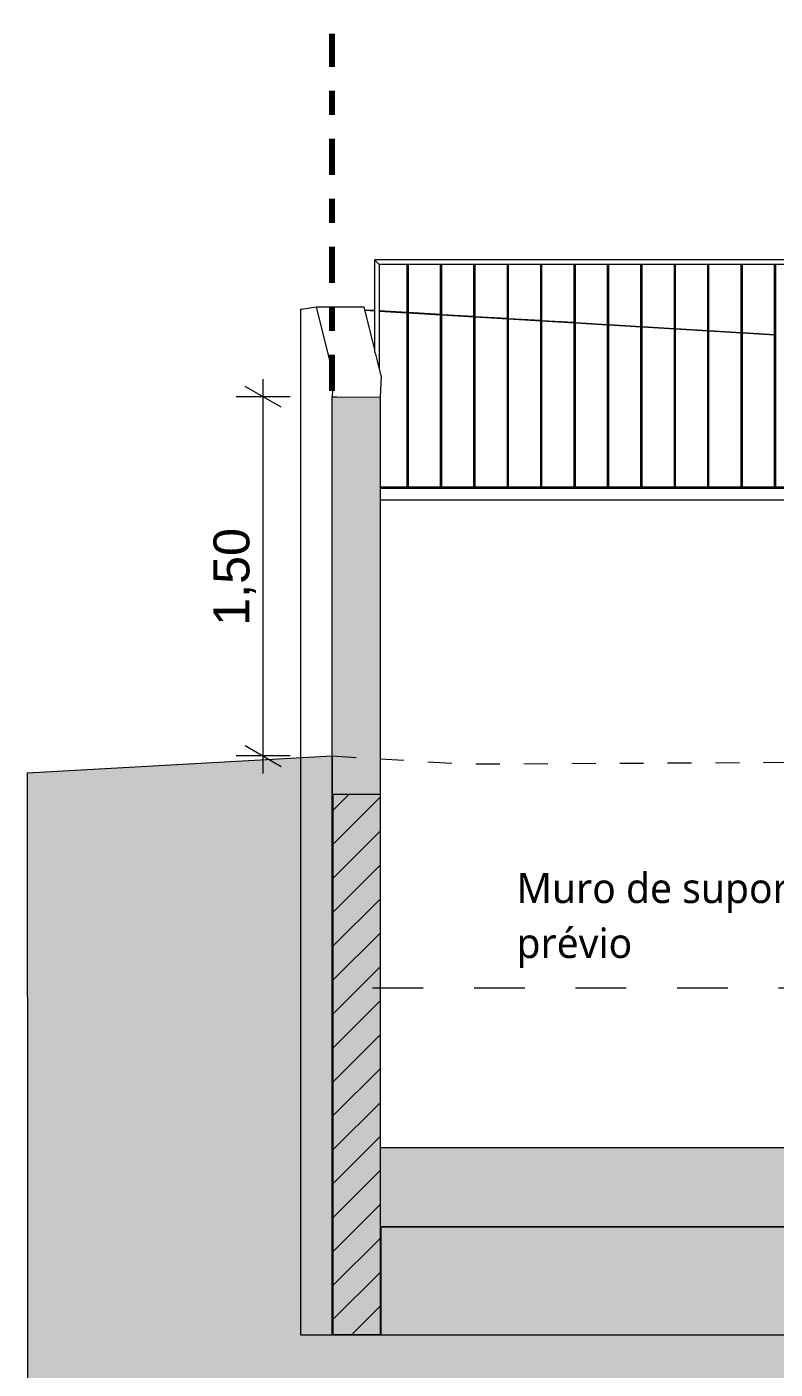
# Model space of a CAD drawing. Header units: metres. Extents: x -111189 to -108577, y -72951 to -72647.
# Drawn here: x -108958.1 to -108954.98, y -72948.06 to -72942.47 of the extents above; entities that cross this region are included whole.
import ezdxf

# ---------------------------------------------------------------- set-up
doc = ezdxf.new("R2010")
doc.units = ezdxf.units.M
doc.header["$MEASUREMENT"] = 0
for name, pattern in [('Dashed', [0.423333, 0.211667, -0.211667]), ('Dot & Dashed Smaller', [0.36, 0.15, -0.09, 0.03, -0.09]), ('Hidden Line', [0.13, 0.08, -0.05])]:
    doc.linetypes.add(name, pattern=pattern)
for name, color, linetype in [('00 - DESENHO 2D', 7, 'Continuous'), ('00 - TEXTO GERAL', 7, 'Continuous'), ('02 - ESTRADAS', 7, 'Continuous'), ('06 - ESCADAS _ GUARDAS', 7, 'Continuous'), ('07 - MUROS', 7, 'Continuous'), ('12 - COTAS GERAIS', 7, 'Continuous')]:
    doc.layers.add(name, color=color, linetype=linetype)
doc.styles.add('ESTILO_GERADO_2', font='malgunsl.ttf')
doc.styles.add('ESTILO_GERADO_7', font='')
doc.styles.get('ESTILO_GERADO_7').set_extended_font_data('Helvetica')
doc.dimstyles.new('ESTILO_GERADO__5', dxfattribs={"dimtxt": 0.15, "dimasz": 0.114, "dimexe": 0.18, "dimexo": 0.0625, "dimgap": 0, "dimtad": 1, "dimzin": 0, "dimdsep": 46, "dimtxsty": 'ESTILO_GERADO_7', "dimblk": 'ARROWHEAD_2', "dimblk1": 'ARROWHEAD_2', "dimblk2": 'ARROWHEAD_2', "dimcen": 0.09, "dimse1": 1, "dimse2": 1, "dimclrd": 7, "dimclre": 7, "dimclrt": 7, "dimadec": 0, "dimazin": 0, "dimtfac": 1, "dimtdec": 4, "dimtmove": 0, "dimatfit": 3, "dimfxl": 1, "dimtolj": 1, "dimtzin": 0, "dimarcsym": 0})

# ---------------------------------------------------------------- blocks, each defined once
blk = doc.blocks.new('Corte Elem_196_1', base_point=(-108785.6634, -72944.4213))
at = {"layer": '07 - MUROS', "linetype": 'Continuous', "lineweight": 13}
blk.add_hatch(color=251, dxfattribs=at).paths.add_polyline_path([(-108956.6289, -72947.9213), (-108956.6289, -72944.0132), (-108956.8085, -72944.0122), (-108956.8285, -72944.0122), (-108956.8285, -72947.9213)])
at = {"layer": '07 - MUROS', "color": 251, "linetype": 'Continuous', "lineweight": 13}
for p, q in [((-108956.9606, -72943.6473), (-108956.956, -72943.6473)), ((-108956.9606, -72943.6473), (-108956.9606, -72947.9213)), ((-108956.956, -72943.6473), (-108956.8956, -72943.6372)), ((-108956.8956, -72943.6372), (-108956.84, -72943.8607)), ((-108956.8956, -72943.6372), (-108956.6953, -72943.6377)), ((-108956.6525, -72943.8108), (-108956.6953, -72943.6377)), ((-108956.6525, -72943.6528), (-108956.6922, -72943.6504)), ((-108956.692, -72943.6511), (-108956.6525, -72943.6535)), ((-108956.5157, -72943.6611), (-108956.6325, -72943.654)), ((-108956.6325, -72943.6547), (-108956.5157, -72943.6617)), ((-108956.3764, -72943.6695), (-108956.5107, -72943.6614)), ((-108956.5107, -72943.662), (-108956.3764, -72943.6701)), ((-108956.2371, -72943.6779), (-108956.3714, -72943.6698)), ((-108956.3714, -72943.6704), (-108956.2371, -72943.6784)), ((-108956.0979, -72943.6863), (-108956.2321, -72943.6782)), ((-108956.2321, -72943.6787), (-108956.0979, -72943.6868)), ((-108955.9586, -72943.6947), (-108956.0929, -72943.6866)), ((-108956.0929, -72943.6871), (-108955.9586, -72943.6951)), ((-108955.8193, -72943.7031), (-108955.9536, -72943.695)), ((-108955.9536, -72943.6954), (-108955.8193, -72943.7035)), ((-108955.68, -72943.7115), (-108955.8143, -72943.7034)), ((-108955.8143, -72943.7038), (-108955.68, -72943.7118)), ((-108955.5407, -72943.7199), (-108955.675, -72943.7118)), ((-108955.675, -72943.7121), (-108955.5407, -72943.7202)), ((-108955.4014, -72943.7283), (-108955.5357, -72943.7202)), ((-108955.5357, -72943.7205), (-108955.4014, -72943.7285)), ((-108955.2621, -72943.7368), (-108955.3964, -72943.7287)), ((-108955.3964, -72943.7288), (-108955.2621, -72943.7369)), ((-108955.1228, -72943.7452), (-108955.2571, -72943.7371)), ((-108955.2571, -72943.7372), (-108955.1228, -72943.7452)), ((-108955.1178, -72943.7455), (-108954.9835, -72943.7536)), ((-108954.9835, -72943.7536), (-108955.1178, -72943.7455)), ((-108956.6399, -72943.8617), (-108956.6481, -72943.8287)), ((-108956.9606, -72947.9213), (-108956.84, -72947.9213)), ((-108956.6242, -72947.9213), (-108954.3269, -72947.9213))]:
    blk.add_line(p, q, dxfattribs=at)
at = {"layer": '07 - MUROS', "color": 7, "linetype": 'Continuous', "lineweight": 13}
for p, q in [((-108956.84, -72943.8607), (-108956.8239, -72943.9252)), ((-108956.6242, -72943.9252), (-108956.6399, -72943.8617)), ((-108956.8239, -72943.9252), (-108956.8285, -72944.0122)), ((-108956.6242, -72943.9252), (-108956.6289, -72944.0132)), ((-108956.84, -72947.9213), (-108956.8285, -72947.9213)), ((-108956.6289, -72947.9213), (-108956.6242, -72947.9213))]:
    blk.add_line(p, q, dxfattribs=at)
at = {"layer": '07 - MUROS', "color": 7, "linetype": 'Continuous', "lineweight": 20}
for p, q in [((-108956.8285, -72947.9213), (-108956.8285, -72944.0122)), ((-108956.8285, -72944.0122), (-108956.8085, -72944.0122)), ((-108956.8085, -72944.0122), (-108956.6289, -72944.0132)), ((-108956.6289, -72944.0132), (-108956.6289, -72947.1413)), ((-108956.6289, -72947.4713), (-108956.6289, -72947.9213)), ((-108956.6289, -72947.9213), (-108956.8285, -72947.9213))]:
    blk.add_line(p, q, dxfattribs=at)
blk = doc.blocks.new('Corte Elem_316_1', base_point=(-108785.6634, -72944.4213))
at = {"layer": '07 - MUROS', "linetype": 'Continuous', "lineweight": 13}
blk.add_hatch(color=251, dxfattribs=at).paths.add_polyline_path([(-108951.8596, -72947.1413), (-108956.6289, -72947.1413), (-108956.6289, -72947.4713), (-108951.8596, -72947.4713)])
at = {"layer": '07 - MUROS', "color": 7, "linetype": 'Continuous', "lineweight": 20}
for p, q in [((-108956.6289, -72947.1413), (-108951.8596, -72947.1413)), ((-108951.8596, -72947.4713), (-108956.6289, -72947.4713))]:
    blk.add_line(p, q, dxfattribs=at)
blk = doc.blocks.new('Corte Elem_317_1', base_point=(-108785.6634, -72944.4213))
at = {"color": 251, "linetype": 'Continuous', "lineweight": 13}
blk.add_line((-108956.6242, -72944.4413), (-108953.3596, -72944.4413), dxfattribs=at)
blk = doc.blocks.new('Corte Elem_324_1', base_point=(-108785.6634, -72944.4213))
at = {"layer": '06 - ESCADAS _ GUARDAS', "color": 251, "linetype": 'Continuous', "lineweight": 13}
for p, q in [((-108956.6525, -72943.4413), (-108956.6525, -72943.8287)), ((-108956.6325, -72943.4613), (-108956.6325, -72943.8917))]:
    blk.add_line(p, q, dxfattribs=at)
blk = doc.blocks.new('Corte Elem_325_1', base_point=(-108785.6634, -72944.4213))
at = {"layer": '06 - ESCADAS _ GUARDAS', "color": 251, "linetype": 'Continuous', "lineweight": 13}
for p, q in [((-108956.6325, -72943.4613), (-108956.6525, -72943.4413)), ((-108953.3596, -72943.4413), (-108956.6525, -72943.4413)), ((-108953.3596, -72943.4613), (-108956.6325, -72943.4613))]:
    blk.add_line(p, q, dxfattribs=at)
blk = doc.blocks.new('Corte Elem_326_1', base_point=(-108785.6634, -72944.4213))
at = {"layer": '06 - ESCADAS _ GUARDAS', "color": 251, "linetype": 'Continuous', "lineweight": 13}
for p, q in [((-108956.5157, -72944.3888), (-108956.6242, -72944.3888)), ((-108953.3596, -72944.3938), (-108956.6242, -72944.3938)), ((-108956.5107, -72944.3888), (-108956.5157, -72944.3888)), ((-108956.3764, -72944.3888), (-108956.5107, -72944.3888)), ((-108956.3714, -72944.3888), (-108956.3764, -72944.3888)), ((-108956.2371, -72944.3888), (-108956.3714, -72944.3888)), ((-108956.2321, -72944.3888), (-108956.2371, -72944.3888)), ((-108956.0979, -72944.3888), (-108956.2321, -72944.3888)), ((-108956.0929, -72944.3888), (-108956.0979, -72944.3888)), ((-108955.9586, -72944.3888), (-108956.0929, -72944.3888)), ((-108955.9536, -72944.3888), (-108955.9586, -72944.3888)), ((-108955.8193, -72944.3888), (-108955.9536, -72944.3888)), ((-108955.8143, -72944.3888), (-108955.8193, -72944.3888)), ((-108955.68, -72944.3888), (-108955.8143, -72944.3888)), ((-108955.675, -72944.3888), (-108955.68, -72944.3888)), ((-108955.5407, -72944.3888), (-108955.675, -72944.3888)), ((-108955.5357, -72944.3888), (-108955.5407, -72944.3888)), ((-108955.4014, -72944.3888), (-108955.5357, -72944.3888)), ((-108955.3964, -72944.3888), (-108955.4014, -72944.3888)), ((-108955.2621, -72944.3888), (-108955.3964, -72944.3888)), ((-108955.2571, -72944.3888), (-108955.2621, -72944.3888)), ((-108955.1228, -72944.3888), (-108955.2571, -72944.3888)), ((-108955.1178, -72944.3888), (-108955.1228, -72944.3888)), ((-108954.9835, -72944.3888), (-108955.1178, -72944.3888)), ((-108954.9785, -72944.3888), (-108954.9835, -72944.3888)), ((-108954.8442, -72944.3888), (-108954.9785, -72944.3888)), ((-108954.8392, -72944.3888), (-108954.8442, -72944.3888)), ((-108954.705, -72944.3888), (-108954.8392, -72944.3888)), ((-108954.7, -72944.3888), (-108954.705, -72944.3888)), ((-108954.5657, -72944.3888), (-108954.7, -72944.3888)), ((-108954.5607, -72944.3888), (-108954.5657, -72944.3888)), ((-108954.4264, -72944.3888), (-108954.5607, -72944.3888)), ((-108954.4214, -72944.3888), (-108954.4264, -72944.3888)), ((-108954.2871, -72944.3888), (-108954.4214, -72944.3888)), ((-108954.2821, -72944.3888), (-108954.2871, -72944.3888)), ((-108954.1478, -72944.3888), (-108954.2821, -72944.3888)), ((-108954.1428, -72944.3888), (-108954.1478, -72944.3888)), ((-108954.0085, -72944.3888), (-108954.1428, -72944.3888)), ((-108954.0035, -72944.3888), (-108954.0085, -72944.3888)), ((-108953.8692, -72944.3888), (-108954.0035, -72944.3888)), ((-108953.8642, -72944.3888), (-108953.8692, -72944.3888)), ((-108953.7299, -72944.3888), (-108953.8642, -72944.3888)), ((-108953.7249, -72944.3888), (-108953.7299, -72944.3888)), ((-108953.5906, -72944.3888), (-108953.7249, -72944.3888)), ((-108953.5856, -72944.3888), (-108953.5906, -72944.3888)), ((-108953.4514, -72944.3888), (-108953.5856, -72944.3888)), ((-108953.4464, -72944.3888), (-108953.4514, -72944.3888)), ((-108953.3596, -72944.3888), (-108953.4464, -72944.3888))]:
    blk.add_line(p, q, dxfattribs=at)
blk = doc.blocks.new('Corte Elem_342_1', base_point=(-108785.6634, -72944.4213))
at = {"layer": '06 - ESCADAS _ GUARDAS', "color": 251, "linetype": 'Continuous', "lineweight": 13}
for p, q in [((-108954.9835, -72943.4638), (-108954.9785, -72943.4638)), ((-108954.9835, -72944.3888), (-108954.9835, -72943.4638)), ((-108954.9785, -72944.3888), (-108954.9785, -72943.4638)), ((-108954.9835, -72944.3913), (-108954.9835, -72944.3888)), ((-108954.9835, -72944.3913), (-108954.9785, -72944.3913)), ((-108954.9785, -72944.3913), (-108954.9785, -72944.3888))]:
    blk.add_line(p, q, dxfattribs=at)
blk = doc.blocks.new('Corte Elem_343_1', base_point=(-108785.6634, -72944.4213))
at = {"layer": '06 - ESCADAS _ GUARDAS', "color": 251, "linetype": 'Continuous', "lineweight": 13}
for p, q in [((-108955.1228, -72943.4638), (-108955.1178, -72943.4638)), ((-108955.1228, -72944.3888), (-108955.1228, -72943.4638)), ((-108955.1178, -72944.3888), (-108955.1178, -72943.4638)), ((-108955.1228, -72944.3913), (-108955.1228, -72944.3888)), ((-108955.1228, -72944.3913), (-108955.1178, -72944.3913)), ((-108955.1178, -72944.3913), (-108955.1178, -72944.3888))]:
    blk.add_line(p, q, dxfattribs=at)
blk = doc.blocks.new('Corte Elem_344_1', base_point=(-108785.6634, -72944.4213))
at = {"layer": '06 - ESCADAS _ GUARDAS', "color": 251, "linetype": 'Continuous', "lineweight": 13}
for p, q in [((-108955.2621, -72943.4638), (-108955.2571, -72943.4638)), ((-108955.2621, -72944.3888), (-108955.2621, -72943.4638)), ((-108955.2571, -72944.3888), (-108955.2571, -72943.4638)), ((-108955.2621, -72944.3913), (-108955.2621, -72944.3888)), ((-108955.2621, -72944.3913), (-108955.2571, -72944.3913)), ((-108955.2571, -72944.3913), (-108955.2571, -72944.3888))]:
    blk.add_line(p, q, dxfattribs=at)
blk = doc.blocks.new('Corte Elem_345_1', base_point=(-108785.6634, -72944.4213))
at = {"layer": '06 - ESCADAS _ GUARDAS', "color": 251, "linetype": 'Continuous', "lineweight": 13}
for p, q in [((-108955.4014, -72943.4638), (-108955.3964, -72943.4638)), ((-108955.4014, -72944.3888), (-108955.4014, -72943.4638)), ((-108955.3964, -72944.3888), (-108955.3964, -72943.4638)), ((-108955.4014, -72944.3913), (-108955.4014, -72944.3888)), ((-108955.4014, -72944.3913), (-108955.3964, -72944.3913)), ((-108955.3964, -72944.3913), (-108955.3964, -72944.3888))]:
    blk.add_line(p, q, dxfattribs=at)
blk = doc.blocks.new('Corte Elem_346_1', base_point=(-108785.6634, -72944.4213))
at = {"layer": '06 - ESCADAS _ GUARDAS', "color": 251, "linetype": 'Continuous', "lineweight": 13}
for p, q in [((-108955.5407, -72943.4638), (-108955.5357, -72943.4638)), ((-108955.5407, -72944.3888), (-108955.5407, -72943.4638)), ((-108955.5357, -72944.3888), (-108955.5357, -72943.4638)), ((-108955.5407, -72944.3913), (-108955.5407, -72944.3888)), ((-108955.5407, -72944.3913), (-108955.5357, -72944.3913)), ((-108955.5357, -72944.3913), (-108955.5357, -72944.3888))]:
    blk.add_line(p, q, dxfattribs=at)
blk = doc.blocks.new('Corte Elem_347_1', base_point=(-108785.6634, -72944.4213))
at = {"layer": '06 - ESCADAS _ GUARDAS', "color": 251, "linetype": 'Continuous', "lineweight": 13}
for p, q in [((-108955.68, -72943.4638), (-108955.675, -72943.4638)), ((-108955.68, -72944.3888), (-108955.68, -72943.4638)), ((-108955.675, -72944.3888), (-108955.675, -72943.4638)), ((-108955.68, -72944.3913), (-108955.68, -72944.3888)), ((-108955.68, -72944.3913), (-108955.675, -72944.3913)), ((-108955.675, -72944.3913), (-108955.675, -72944.3888))]:
    blk.add_line(p, q, dxfattribs=at)
blk = doc.blocks.new('Corte Elem_348_1', base_point=(-108785.6634, -72944.4213))
at = {"layer": '06 - ESCADAS _ GUARDAS', "color": 251, "linetype": 'Continuous', "lineweight": 13}
for p, q in [((-108955.8193, -72943.4638), (-108955.8143, -72943.4638)), ((-108955.8193, -72944.3888), (-108955.8193, -72943.4638)), ((-108955.8143, -72944.3888), (-108955.8143, -72943.4638)), ((-108955.8193, -72944.3913), (-108955.8193, -72944.3888)), ((-108955.8193, -72944.3913), (-108955.8143, -72944.3913)), ((-108955.8143, -72944.3913), (-108955.8143, -72944.3888))]:
    blk.add_line(p, q, dxfattribs=at)
blk = doc.blocks.new('Corte Elem_349_1', base_point=(-108785.6634, -72944.4213))
at = {"layer": '06 - ESCADAS _ GUARDAS', "color": 251, "linetype": 'Continuous', "lineweight": 13}
for p, q in [((-108955.9586, -72943.4638), (-108955.9536, -72943.4638)), ((-108955.9586, -72944.3888), (-108955.9586, -72943.4638)), ((-108955.9536, -72944.3888), (-108955.9536, -72943.4638)), ((-108955.9586, -72944.3913), (-108955.9586, -72944.3888)), ((-108955.9586, -72944.3913), (-108955.9536, -72944.3913)), ((-108955.9536, -72944.3913), (-108955.9536, -72944.3888))]:
    blk.add_line(p, q, dxfattribs=at)
blk = doc.blocks.new('Corte Elem_350_1', base_point=(-108785.6634, -72944.4213))
at = {"layer": '06 - ESCADAS _ GUARDAS', "color": 251, "linetype": 'Continuous', "lineweight": 13}
for p, q in [((-108956.0979, -72943.4638), (-108956.0929, -72943.4638)), ((-108956.0979, -72944.3888), (-108956.0979, -72943.4638)), ((-108956.0929, -72944.3888), (-108956.0929, -72943.4638)), ((-108956.0979, -72944.3913), (-108956.0979, -72944.3888)), ((-108956.0979, -72944.3913), (-108956.0929, -72944.3913)), ((-108956.0929, -72944.3913), (-108956.0929, -72944.3888))]:
    blk.add_line(p, q, dxfattribs=at)
blk = doc.blocks.new('Corte Elem_351_1', base_point=(-108785.6634, -72944.4213))
at = {"layer": '06 - ESCADAS _ GUARDAS', "color": 251, "linetype": 'Continuous', "lineweight": 13}
for p, q in [((-108956.2371, -72943.4638), (-108956.2321, -72943.4638)), ((-108956.2371, -72944.3888), (-108956.2371, -72943.4638)), ((-108956.2321, -72944.3888), (-108956.2321, -72943.4638)), ((-108956.2371, -72944.3913), (-108956.2371, -72944.3888)), ((-108956.2371, -72944.3913), (-108956.2321, -72944.3913)), ((-108956.2321, -72944.3913), (-108956.2321, -72944.3888))]:
    blk.add_line(p, q, dxfattribs=at)
blk = doc.blocks.new('Corte Elem_352_1', base_point=(-108785.6634, -72944.4213))
at = {"layer": '06 - ESCADAS _ GUARDAS', "color": 251, "linetype": 'Continuous', "lineweight": 13}
for p, q in [((-108956.3764, -72943.4638), (-108956.3714, -72943.4638)), ((-108956.3764, -72944.3888), (-108956.3764, -72943.4638)), ((-108956.3714, -72944.3888), (-108956.3714, -72943.4638)), ((-108956.3764, -72944.3913), (-108956.3764, -72944.3888)), ((-108956.3764, -72944.3913), (-108956.3714, -72944.3913)), ((-108956.3714, -72944.3913), (-108956.3714, -72944.3888))]:
    blk.add_line(p, q, dxfattribs=at)
blk = doc.blocks.new('Corte Elem_353_1', base_point=(-108785.6634, -72944.4213))
at = {"layer": '06 - ESCADAS _ GUARDAS', "color": 251, "linetype": 'Continuous', "lineweight": 13}
for p, q in [((-108956.5157, -72943.4638), (-108956.5107, -72943.4638)), ((-108956.5157, -72944.3888), (-108956.5157, -72943.4638)), ((-108956.5107, -72944.3888), (-108956.5107, -72943.4638)), ((-108956.5157, -72944.3913), (-108956.5157, -72944.3888)), ((-108956.5157, -72944.3913), (-108956.5107, -72944.3913)), ((-108956.5107, -72944.3913), (-108956.5107, -72944.3888))]:
    blk.add_line(p, q, dxfattribs=at)
blk = doc.blocks.new('*D992', base_point=(-108785.6634, -72944.4213))
at = {"layer": '12 - COTAS GERAIS', "color": 7, "linetype": 'Continuous', "lineweight": 5, "transparency": 16777216}
for p, q in [((-108944.8541, -72944.728), (-108944.7041, -72944.8146)), ((-108944.7791, -72947.1213), (-108944.7791, -72944.7713)), ((-108944.6666, -72947.1213), (-108944.8916, -72947.1213)), ((-108944.8541, -72947.078), (-108944.7041, -72947.1646)), ((-108944.7791, -72947.1946), (-108944.7791, -72947.1213))]:
    blk.add_line(p, q, dxfattribs=at)
at = {"layer": '12 - COTAS GERAIS', "color": 7, "lineweight": 5, "transparency": 16777216, "char_height": 0.15, "attachment_point": 7, "rotation": 90, "style": 'ESTILO_GERADO_7'}
for s, insert in [('\\A1;{\\pql;\\fHelvetica|b0|i0|c0|p0;\\W1.000000;0,35}', (-108944.8091, -72945.2268)), ('\\A1;{\\pql;\\fHelvetica|b0|i0|c0|p0;\\W1.000000;2,35}', (-108944.8091, -72946.1524))]:
    blk.add_mtext(s, dxfattribs=dict(at, insert=insert))
blk = doc.blocks.new('ARROWHEAD_2')
at = {"color": 0, "linetype": 'Continuous', "lineweight": 0}
for p, q in [((-0.378, -0.655), (0.378, 0.655)), ((0, 0), (-1, 0))]:
    blk.add_line(p, q, dxfattribs=at)
blk = doc.blocks.new('*D996', base_point=(-108785.6634, -72944.4213))
at = {"layer": '12 - COTAS GERAIS', "color": 7, "linetype": 'Continuous', "lineweight": 5, "transparency": 16777216}
for p, q in [((-108944.8541, -72941.378), (-108944.7041, -72941.4646)), ((-108944.6666, -72941.4213), (-108944.8916, -72941.4213)), ((-108944.7791, -72944.4213), (-108944.7791, -72941.4213)), ((-108944.8541, -72944.378), (-108944.7041, -72944.4646)), ((-108944.6666, -72944.4213), (-108944.8916, -72944.4213)), ((-108944.7791, -72944.4946), (-108944.7791, -72944.4213))]:
    blk.add_line(p, q, dxfattribs=at)
at = {"layer": '12 - COTAS GERAIS', "color": 7, "lineweight": 5, "transparency": 16777216, "char_height": 0.15, "attachment_point": 7, "rotation": 90, "style": 'ESTILO_GERADO_7'}
for s, insert in [('\\A1;{\\pql;\\fHelvetica|b0|i0|c0|p0;\\W1.000000;0,35}', (-108944.8091, -72941.8768)), ('\\A1;{\\pql;\\fHelvetica|b0|i0|c0|p0;\\W1.000000;3,00}', (-108944.8091, -72943.1274))]:
    blk.add_mtext(s, dxfattribs=dict(at, insert=insert))
blk = doc.blocks.new('*D998', base_point=(-108785.6634, -72944.4213))
at = {"layer": '12 - COTAS GERAIS', "color": 7, "linetype": 'Continuous', "lineweight": 5, "transparency": 16777216}
for p, q in [((-108948.9287, -72941.378), (-108948.7787, -72941.4646)), ((-108948.7412, -72941.4213), (-108948.9662, -72941.4213)), ((-108948.8537, -72944.4213), (-108948.8537, -72941.4213)), ((-108948.9287, -72944.378), (-108948.7787, -72944.4646)), ((-108948.7412, -72944.4213), (-108948.9662, -72944.4213)), ((-108948.8537, -72944.4946), (-108948.8537, -72944.4213))]:
    blk.add_line(p, q, dxfattribs=at)
at = {"layer": '12 - COTAS GERAIS', "color": 7, "lineweight": 5, "transparency": 16777216, "char_height": 0.15, "attachment_point": 7, "rotation": 90, "style": 'ESTILO_GERADO_7'}
for s, insert in [('\\A1;{\\pql;\\fHelvetica|b0|i0|c0|p0;\\W1.000000;0,35}', (-108948.8837, -72941.8768)), ('\\A1;{\\pql;\\fHelvetica|b0|i0|c0|p0;\\W1.000000;3,00}', (-108948.8837, -72943.1274))]:
    blk.add_mtext(s, dxfattribs=dict(at, insert=insert))
blk = doc.blocks.new('*D1000', base_point=(-108785.6634, -72944.4213))
at = {"layer": '12 - COTAS GERAIS', "color": 7, "linetype": 'Continuous', "lineweight": 5, "transparency": 16777216}
for p, q in [((-108948.9287, -72944.728), (-108948.7787, -72944.8146)), ((-108948.8537, -72947.1213), (-108948.8537, -72944.7713)), ((-108948.7412, -72947.1213), (-108948.9662, -72947.1213)), ((-108948.9287, -72947.078), (-108948.7787, -72947.1646)), ((-108948.8537, -72947.1946), (-108948.8537, -72947.1213))]:
    blk.add_line(p, q, dxfattribs=at)
at = {"layer": '12 - COTAS GERAIS', "color": 7, "lineweight": 5, "transparency": 16777216, "char_height": 0.15, "attachment_point": 7, "rotation": 90, "style": 'ESTILO_GERADO_7'}
for s, insert in [('\\A1;{\\pql;\\fHelvetica|b0|i0|c0|p0;\\W1.000000;0,35}', (-108948.8837, -72945.2268)), ('\\A1;{\\pql;\\fHelvetica|b0|i0|c0|p0;\\W1.000000;2,35}', (-108948.8837, -72946.1524))]:
    blk.add_mtext(s, dxfattribs=dict(at, insert=insert))
blk = doc.blocks.new('*D1007', base_point=(-108785.6634, -72944.4213))
at = {"layer": '12 - COTAS GERAIS', "color": 7, "linetype": 'Continuous', "lineweight": 5, "transparency": 16777216}
for p, q in [((-108957.0408, -72944.0555), (-108957.1908, -72943.9689)), ((-108957.1158, -72944.0122), (-108957.1158, -72943.9388)), ((-108957.0033, -72944.0122), (-108957.2283, -72944.0122)), ((-108957.1158, -72945.5089), (-108957.1158, -72944.0122)), ((-108957.1908, -72945.4656), (-108957.0408, -72945.5522)), ((-108957.0033, -72945.5089), (-108957.2283, -72945.5089)), ((-108957.1158, -72945.5822), (-108957.1158, -72945.5089))]:
    blk.add_line(p, q, dxfattribs=at)
at = {"layer": '12 - COTAS GERAIS', "color": 7, "lineweight": 5, "transparency": 16777216, "insert": (-108957.1458, -72944.9666), "char_height": 0.15, "attachment_point": 7, "rotation": 90, "style": 'ESTILO_GERADO_7'}
blk.add_mtext('\\A1;{\\pql;\\fHelvetica|b0|i0|c0|p0;\\W1.000000;1,50}', dxfattribs=at)

msp = doc.modelspace()

# ---------------------------------------------------------------- hatches: boundary and pattern name
at = {"layer": '00 - DESENHO 2D', "linetype": 'Continuous', "lineweight": 13}
for color, points in [(251, [(-108958.0948, -72951.1828), (-108958.0992, -72945.5797), (-108956.8285, -72945.5089), (-108956.8285, -72947.9213), (-108956.6242, -72947.9213), (-108956.6242, -72947.4713), (-108941.9096, -72947.4713), (-108941.9085, -72945.7089), (-108941.2634, -72945.7439), (-108940.4345, -72945.7818), (-108940.0077, -72945.8008), (-108939.2323, -72945.8353), (-108938.507, -72945.8717), (-108937.9427, -72945.9031), (-108937.1034, -72945.8791), (-108937.0994, -72944.3736), (-108936.8994, -72944.3741), (-108936.8994, -72945.9111), (-108936.241, -72945.9904), (-108935.058, -72946.0414), (-108934.4927, -72946.0564), (-108934.4927, -72951.1828)]), (255, [(-108956.8285, -72945.5847), (-108956.8239, -72945.5847), (-108956.8239, -72947.9213), (-108956.8285, -72947.9213)])]:
    msp.add_hatch(color=color, dxfattribs=at).paths.add_polyline_path(points)
at = {"layer": '00 - DESENHO 2D', "linetype": 'Continuous', "lineweight": 9}
h = msp.add_hatch(dxfattribs=at)
h.set_pattern_fill('OTK___TRAMA_AMARELO_0001', color=253, style=0, pattern_type=2)
h.set_pattern_definition([(45, (-108785.66341, -72944.42129), (-0.07071068, 0.07071068), [])])
h.paths.add_polyline_path([(-108956.8242, -72945.6678), (-108956.6289, -72945.6678), (-108956.6289, -72947.9213), (-108956.8242, -72947.9213)])

# ---------------------------------------------------------------- linework, layer by layer
at = {"layer": '00 - DESENHO 2D', "color": 1, "linetype": 'Dot & Dashed Smaller', "lineweight": 80}
msp.add_line((-108956.8285, -72943.9866), (-108956.8285, -72942.4993), dxfattribs=at)
at = {"layer": '00 - DESENHO 2D', "color": 252, "linetype": 'Dashed', "lineweight": 9}
msp.add_line((-108956.6602, -72946.4749), (-108952.6575, -72946.4749), dxfattribs=at)
at = {"layer": '00 - DESENHO 2D', "color": 7, "linetype": 'Continuous', "lineweight": 20, "flags": 128}
msp.add_lwpolyline([(-108958.0948, -72951.1828), (-108958.0992, -72945.5797), (-108956.8285, -72945.5089), (-108956.8285, -72947.9213), (-108956.6242, -72947.9213), (-108956.6242, -72947.4713), (-108941.9096, -72947.4713), (-108941.9085, -72945.7089), (-108941.2634, -72945.7439), (-108940.4345, -72945.7818), (-108940.0077, -72945.8008), (-108939.2323, -72945.8353), (-108938.507, -72945.8717), (-108937.9427, -72945.9031), (-108937.1034, -72945.8791), (-108937.0994, -72944.3736), (-108936.8994, -72944.3741), (-108936.8994, -72945.9111), (-108936.241, -72945.9904), (-108935.058, -72946.0414), (-108934.4927, -72946.0564), (-108934.4927, -72951.1828)], close=True, dxfattribs=at)
at = {"layer": '00 - DESENHO 2D', "color": 253, "linetype": 'Continuous', "lineweight": 9, "flags": 128}
msp.add_lwpolyline([(-108956.8242, -72945.6678), (-108956.6289, -72945.6678), (-108956.6289, -72947.9213), (-108956.8242, -72947.9213)], close=True, dxfattribs=at)
at = {"layer": '02 - ESTRADAS', "color": 7, "linetype": 'Hidden Line', "lineweight": 20, "flags": 128}
msp.add_lwpolyline([(-108956.8285, -72945.5089), (-108956.2715, -72945.5424), (-108955.467, -72945.5382), (-108954.5657, -72945.5335), (-108953.7103, -72945.5187), (-108952.6792, -72945.5179), (-108951.7272, -72945.5404), (-108950.5824, -72945.5714), (-108949.1221, -72945.6135), (-108947.7092, -72945.6581), (-108946.952, -72945.6871), (-108946.3521, -72945.7074), (-108945.8195, -72945.7106), (-108945.225, -72945.7127), (-108943.9975, -72945.7173), (-108942.4482, -72945.7241), (-108941.8994, -72945.7145), (-108940.6274, -72945.7732), (-108938.8892, -72945.8505), (-108938.0356, -72945.8978), (-108937.0994, -72945.8852), (-108936.3122, -72945.9873), (-108934.9924, -72946.0442), (-108934.4927, -72946.0564)], dxfattribs=at)

# ---------------------------------------------------------------- block references
at = {"lineweight": 0}
msp.add_blockref('Corte Elem_317_1', (-108785.6634, -72944.4213), dxfattribs=at)
at = {"layer": '06 - ESCADAS _ GUARDAS', "lineweight": 0}
for name in ['Corte Elem_324_1', 'Corte Elem_325_1', 'Corte Elem_353_1', 'Corte Elem_352_1', 'Corte Elem_351_1', 'Corte Elem_350_1', 'Corte Elem_349_1', 'Corte Elem_348_1', 'Corte Elem_347_1', 'Corte Elem_346_1', 'Corte Elem_345_1', 'Corte Elem_344_1', 'Corte Elem_343_1', 'Corte Elem_342_1', 'Corte Elem_326_1']:
    msp.add_blockref(name, (-108785.6634, -72944.4213), dxfattribs=at)
at = {"layer": '07 - MUROS', "lineweight": 0}
for name in ['Corte Elem_196_1', 'Corte Elem_316_1']:
    msp.add_blockref(name, (-108785.6634, -72944.4213), dxfattribs=at)

# ---------------------------------------------------------------- texts
at = {"layer": '00 - TEXTO GERAL', "color": 252, "linetype": 'Continuous', "lineweight": 9, "insert": (-108956.0596, -72945.9969), "char_height": 0.125, "attachment_point": 1, "line_spacing_factor": 1.099637, "style": 'ESTILO_GERADO_2'}
msp.add_mtext('\\A1;\\pxql;Muro de suporte não isento de controlo \\Pprévio', dxfattribs=at)

# ---------------------------------------------------------------- dimensions: what is measured, and where the dimension line sits
at = {"layer": '12 - COTAS GERAIS', "color": 7, "linetype": 'Continuous', "lineweight": 5}
for base, p1, p2, picture, middle in [((-108944.7791, -72941.4213), (-108958.1019, -72944.4213), (-108946.8846, -72941.4213), '*D996', (-108944.8841, -72942.9332)), ((-108948.8537, -72941.4213), (-108958.1019, -72944.4213), (-108946.8846, -72941.4213), '*D998', (-108948.9587, -72942.9332)), ((-108957.1158, -72944.0122), (-108957.0972, -72945.5089), (-108956.8285, -72944.0122), '*D1007', (-108957.2208, -72944.7724)), ((-108944.7791, -72944.7713), (-108958.1019, -72947.1213), (-108946.8846, -72944.7713), '*D992', (-108944.8841, -72945.9582)), ((-108948.8537, -72944.7713), (-108958.1019, -72947.1213), (-108946.8846, -72944.7713), '*D1000', (-108948.9587, -72945.9582))]:
    dim = msp.add_linear_dim(base=base, p1=p1, p2=p2, angle=90, dimstyle='ESTILO_GERADO__5', dxfattribs=at)
    dim.commit()
    dim.dimension.update_dxf_attribs({"geometry": picture, "text_midpoint": middle, "dimtype": 160, "text_rotation": 90})

doc.saveas('drawing.dxf')
